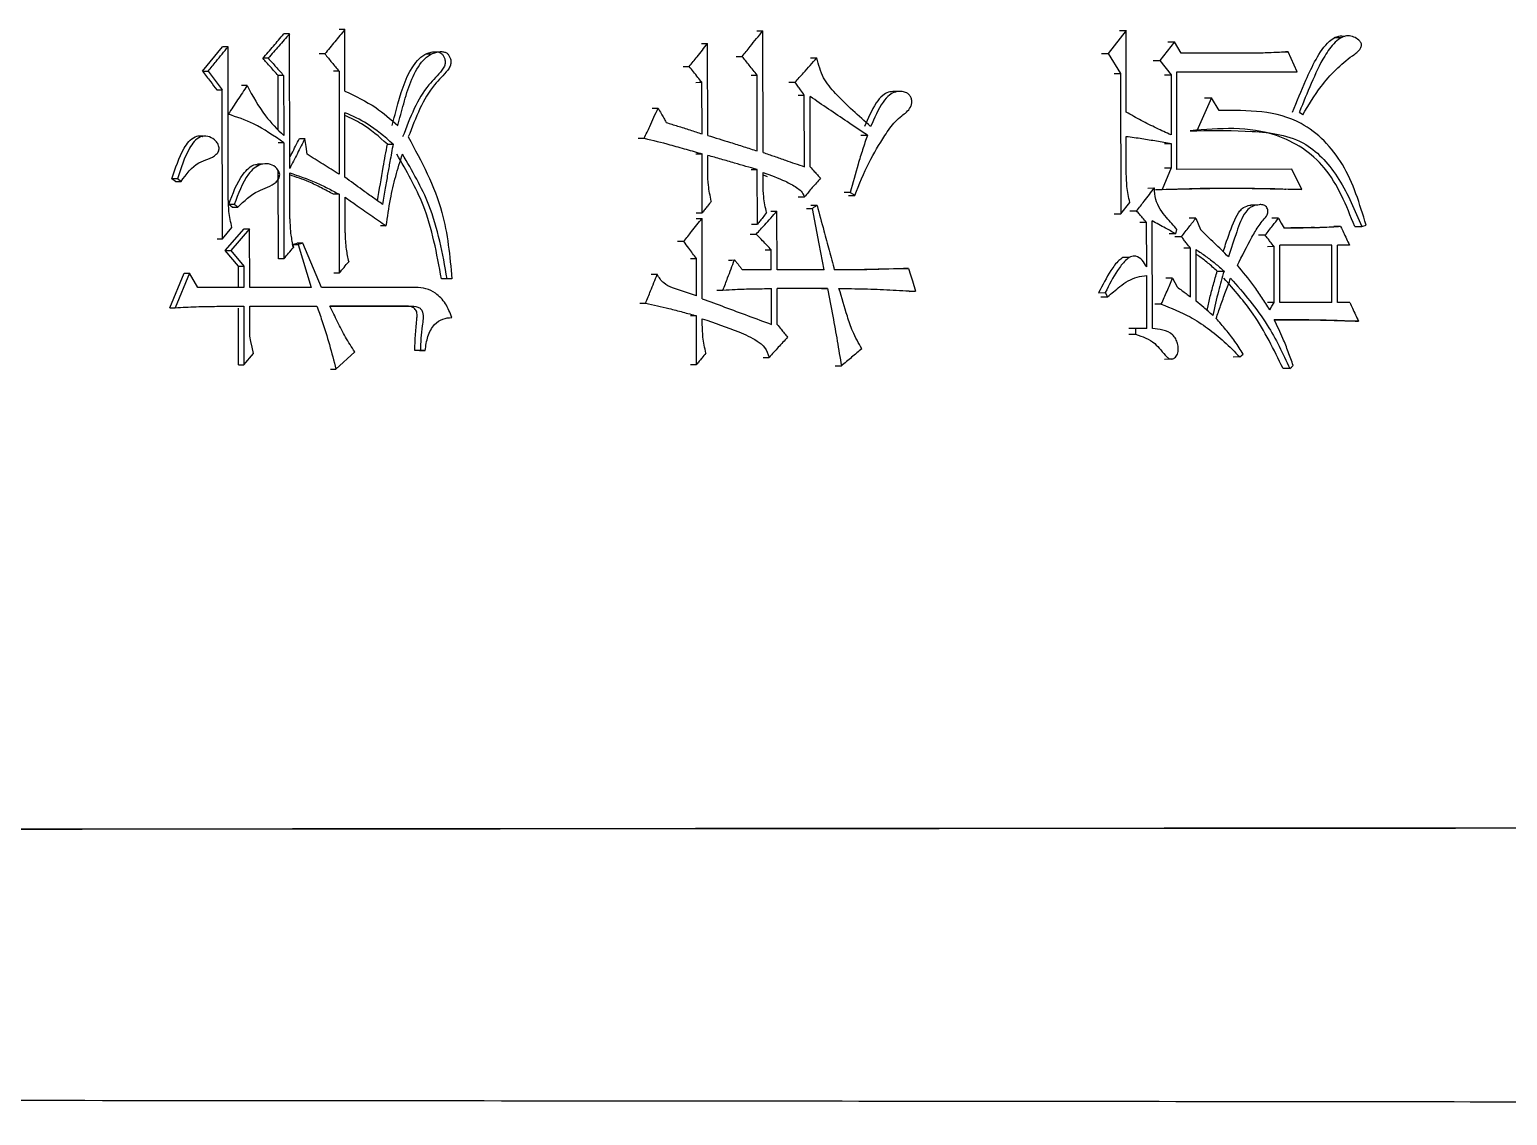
# Model space of a CAD drawing. Header units: millimetres. Extents: x 2312 to 3992, y 755 to 1943.
# Drawn here: x 2931.24 to 2942.39, y 929.74 to 937.94 of the extents above; entities that cross this region are included whole.
import ezdxf

# ---------------------------------------------------------------- set-up
doc = ezdxf.new("R2010")
doc.units = ezdxf.units.MM

msp = doc.modelspace()

# ---------------------------------------------------------------- linework, layer by layer
at = {"color": 7, "linetype": 'Continuous', "lineweight": 25}
for p, q in [((2933.616, 937.475), (2933.616, 937.94)), ((2936.771, 937.012), (2936.77, 937.931)), ((2939.51, 937.933), (2939.375, 937.76)), ((2939.511, 937.317), (2939.51, 937.933)), ((2933.2, 936.89), (2933.198, 937.907)), ((2936.354, 937.141), (2936.353, 937.834)), ((2939.875, 937.847), (2939.765, 937.706)), ((2939.925, 937.761), (2939.875, 937.847)), ((2941.132, 937.877), (2941.08, 937.877)), ((2932.543, 937.625), (2932.694, 937.809)), ((2932.737, 936.663), (2932.735, 937.809)), ((2933.038, 937.723), (2932.997, 937.723)), ((2933.465, 937.756), (2933.423, 937.756)), ((2934.269, 937.755), (2934.226, 937.755)), ((2936.568, 937.736), (2936.614, 937.737)), ((2937.13, 937.726), (2937.177, 937.726)), ((2939.375, 937.76), (2939.469, 937.609)), ((2940.44, 937.761), (2939.925, 937.761)), ((2940.801, 937.62), (2940.733, 937.772)), ((2932.543, 937.625), (2932.584, 937.625)), ((2932.584, 937.625), (2932.691, 937.485)), ((2933.572, 937.626), (2933.53, 937.626)), ((2933.572, 937.626), (2933.573, 936.847)), ((2936.169, 937.66), (2936.214, 937.661)), ((2939.469, 937.609), (2939.47, 936.549)), ((2939.765, 937.706), (2939.85, 937.598)), ((2939.85, 937.598), (2939.85, 937.144)), ((2939.892, 937.62), (2940.801, 937.62)), ((2939.893, 936.884), (2939.892, 937.62)), ((2940.749, 937.62), (2940.801, 937.62)), ((2932.693, 936.36), (2932.691, 937.485)), ((2932.878, 937.517), (2932.837, 937.517)), ((2933.154, 937.593), (2933.113, 937.593)), ((2933.113, 937.184), (2933.113, 937.593)), ((2933.154, 937.593), (2933.155, 937.139)), ((2936.311, 937.152), (2936.31, 937.542)), ((2936.728, 937.023), (2936.727, 937.596)), ((2936.966, 937.542), (2937.013, 937.542)), ((2937.083, 936.904), (2937.082, 937.445)), ((2937.126, 936.904), (2937.126, 937.434)), ((2937.808, 937.472), (2937.761, 937.472)), ((2940.154, 937.425), (2940.045, 937.176)), ((2940.213, 937.328), (2940.154, 937.425)), ((2933.617, 936.826), (2933.617, 937.312)), ((2932.549, 937.135), (2932.508, 937.135)), ((2933.155, 937.085), (2933.113, 937.085)), ((2933.155, 937.085), (2933.157, 936.209)), ((2933.937, 937.074), (2933.98, 937.075)), ((2935.83, 937.119), (2935.875, 937.119)), ((2937.51, 937.142), (2937.558, 937.142)), ((2939.512, 936.852), (2939.512, 937.133)), ((2939.8, 937.079), (2939.85, 937.079)), ((2939.85, 937.079), (2939.851, 936.895)), ((2936.265, 937.001), (2936.311, 937.001)), ((2936.312, 936.557), (2936.311, 937.001)), ((2936.355, 936.86), (2936.355, 936.99)), ((2932.998, 936.924), (2932.956, 936.924)), ((2933.115, 936.208), (2933.114, 936.876)), ((2933.201, 936.512), (2933.2, 936.858)), ((2936.682, 936.882), (2936.728, 936.882)), ((2936.729, 936.471), (2936.728, 936.882)), ((2936.772, 936.774), (2936.772, 936.861)), ((2936.772, 936.842), (2936.802, 936.83)), ((2939.851, 936.895), (2939.783, 936.733)), ((2939.801, 936.895), (2939.851, 936.895)), ((2940.76, 936.885), (2939.893, 936.884)), ((2940.836, 936.733), (2940.76, 936.885)), ((2932.353, 936.814), (2932.312, 936.813)), ((2932.339, 936.792), (2932.312, 936.813)), ((2932.339, 936.792), (2932.38, 936.792)), ((2937.429, 936.71), (2937.382, 936.709)), ((2939.674, 936.743), (2939.724, 936.744)), ((2940.784, 936.733), (2940.716, 936.735)), ((2932.767, 936.598), (2932.741, 936.619)), ((2932.767, 936.598), (2932.809, 936.598)), ((2933.573, 936.696), (2933.531, 936.696)), ((2933.573, 936.696), (2933.574, 936.101)), ((2933.618, 936.404), (2933.618, 936.674)), ((2937.037, 936.677), (2937.084, 936.677)), ((2937.179, 936.612), (2937.132, 936.612)), ((2939.47, 936.549), (2939.538, 936.635)), ((2940.503, 936.615), (2940.451, 936.615)), ((2936.266, 936.557), (2936.312, 936.557)), ((2936.313, 935.908), (2936.312, 936.514)), ((2936.877, 936.125), (2936.876, 936.569)), ((2937.098, 936.59), (2937.144, 936.59)), ((2939.421, 936.548), (2939.47, 936.549)), ((2939.539, 936.57), (2939.589, 936.57)), ((2939.665, 936.484), (2939.615, 936.484)), ((2939.666, 936.149), (2939.665, 936.484)), ((2939.709, 935.683), (2939.708, 936.495)), ((2932.693, 936.36), (2932.764, 936.446)), ((2932.714, 936.273), (2932.857, 936.435)), ((2932.898, 936.436), (2932.756, 936.273)), ((2932.899, 935.992), (2932.898, 936.436)), ((2933.928, 936.458), (2933.886, 936.458)), ((2936.674, 936.395), (2936.72, 936.395)), ((2936.683, 936.471), (2936.729, 936.471)), ((2939.885, 936.398), (2939.835, 936.397)), ((2939.928, 936.376), (2939.877, 936.376)), ((2939.885, 936.398), (2939.894, 936.43)), ((2940.559, 936.387), (2940.508, 936.387)), ((2941.129, 936.452), (2941.077, 936.452)), ((2941.288, 936.452), (2941.321, 936.463)), ((2932.652, 936.359), (2932.693, 936.36)), ((2932.813, 936.154), (2932.714, 936.273)), ((2932.756, 936.273), (2932.854, 936.154)), ((2933.221, 936.317), (2933.257, 936.327)), ((2933.221, 936.317), (2933.263, 936.317)), ((2933.227, 936.296), (2933.221, 936.317)), ((2933.299, 936.328), (2933.257, 936.327)), ((2933.299, 936.328), (2933.263, 936.317)), ((2933.263, 936.317), (2933.361, 935.992)), ((2933.441, 935.993), (2933.299, 936.328)), ((2936.127, 936.341), (2936.173, 936.341)), ((2936.787, 936.276), (2936.833, 936.276)), ((2936.833, 936.125), (2936.833, 936.276)), ((2939.995, 936.289), (2939.945, 936.289)), ((2939.996, 935.922), (2939.995, 936.289)), ((2940.038, 935.889), (2940.038, 936.279)), ((2940.627, 936.301), (2940.576, 936.3)), ((2940.628, 935.879), (2940.627, 936.301)), ((2941.062, 936.312), (2940.669, 936.311)), ((2940.67, 935.879), (2940.669, 936.311)), ((2941.062, 936.312), (2941.011, 936.311)), ((2941.063, 935.879), (2941.062, 936.312)), ((2941.196, 936.312), (2941.104, 936.312)), ((2941.105, 935.879), (2941.104, 936.312)), ((2932.813, 935.992), (2932.813, 936.154)), ((2932.854, 936.154), (2932.854, 935.992)), ((2936.269, 935.93), (2936.269, 936.211)), ((2939.535, 936.219), (2939.485, 936.219)), ((2932.296, 935.84), (2932.403, 936.1)), ((2932.443, 936.1), (2932.337, 935.84)), ((2932.506, 935.992), (2932.443, 936.1)), ((2934.388, 936.058), (2934.345, 936.058)), ((2934.424, 936.058), (2934.38, 936.058)), ((2934.424, 936.058), (2934.388, 936.058)), ((2935.928, 936.092), (2935.973, 936.092)), ((2936.833, 936.125), (2936.617, 936.125)), ((2937.232, 936.125), (2936.877, 936.125)), ((2937.715, 936.133), (2937.821, 936.136)), ((2939.667, 935.683), (2939.666, 936.084)), ((2940.198, 936.116), (2940.249, 936.116)), ((2932.854, 935.992), (2932.506, 935.992)), ((2933.361, 935.992), (2932.899, 935.992)), ((2934.15, 935.993), (2933.441, 935.993)), ((2936.834, 935.714), (2936.834, 935.984)), ((2937.258, 935.985), (2936.877, 935.984)), ((2936.878, 935.714), (2936.877, 935.984)), ((2937.211, 935.984), (2936.877, 935.984)), ((2937.211, 935.984), (2937.258, 935.985)), ((2937.873, 935.963), (2937.921, 935.964)), ((2939.303, 935.953), (2939.353, 935.954)), ((2939.353, 935.954), (2939.37, 935.921)), ((2932.813, 935.851), (2932.854, 935.851)), ((2932.814, 935.408), (2932.813, 935.837)), ((2932.854, 935.851), (2932.855, 935.408)), ((2932.899, 935.851), (2933.406, 935.852)), ((2932.899, 935.624), (2932.899, 935.851)), ((2933.364, 935.852), (2933.406, 935.852)), ((2933.504, 935.852), (2934.106, 935.852)), ((2934.063, 935.852), (2933.504, 935.852)), ((2934.063, 935.852), (2934.106, 935.852)), ((2939.32, 935.921), (2939.37, 935.921)), ((2939.776, 935.867), (2939.726, 935.867)), ((2941.063, 935.879), (2940.67, 935.879)), ((2941.197, 935.879), (2941.105, 935.879)), ((2936.27, 935.778), (2936.224, 935.778)), ((2936.27, 935.411), (2936.27, 935.778)), ((2936.313, 935.714), (2936.313, 935.757)), ((2939.582, 935.683), (2939.532, 935.683)), ((2939.532, 935.64), (2939.582, 935.64)), ((2939.582, 935.683), (2939.582, 935.64)), ((2939.667, 935.683), (2939.582, 935.683)), ((2932.855, 935.408), (2932.926, 935.494)), ((2933.549, 935.376), (2933.691, 935.506)), ((2934.186, 935.517), (2934.143, 935.517)), ((2934.179, 935.517), (2934.222, 935.517)), ((2934.222, 935.517), (2934.186, 935.517)), ((2932.814, 935.408), (2932.855, 935.408)), ((2933.507, 935.376), (2933.549, 935.376)), ((2936.225, 935.41), (2936.27, 935.411)), ((2936.771, 935.465), (2936.817, 935.465)), ((2937.315, 935.4), (2937.362, 935.401)), ((2939.801, 935.452), (2939.851, 935.453)), ((2940.368, 935.468), (2940.317, 935.467)), ((2940.746, 935.381), (2940.694, 935.381))]:
    msp.add_line(p, q, dxfattribs=at)
at = {"color": 7, "linetype": 'Continuous', "lineweight": 25, "flags": 128}
for points in [[(2933.616, 937.94), (2933.592, 937.94), (2933.573, 937.94)], [(2936.724, 937.931), (2936.749, 937.931), (2936.77, 937.931)], [(2939.461, 937.933), (2939.488, 937.933), (2939.51, 937.933)], [(2933.198, 937.907), (2933.175, 937.907), (2933.156, 937.907)], [(2936.307, 937.834), (2936.333, 937.834), (2936.353, 937.834)], [(2939.824, 937.847), (2939.852, 937.847), (2939.875, 937.847)], [(2932.735, 937.809), (2932.712, 937.809), (2932.694, 937.809)], [(2939.325, 937.76), (2939.353, 937.76), (2939.375, 937.76)], [(2940.682, 937.772), (2940.711, 937.772), (2940.733, 937.772)], [(2939.419, 937.609), (2939.447, 937.609), (2939.469, 937.609)], [(2939.715, 937.706), (2939.743, 937.706), (2939.765, 937.706)], [(2939.799, 937.598), (2939.827, 937.598), (2939.85, 937.598)], [(2932.65, 937.484), (2932.673, 937.485), (2932.691, 937.485)], [(2936.264, 937.541), (2936.29, 937.542), (2936.31, 937.542)], [(2936.681, 937.596), (2936.707, 937.596), (2936.727, 937.596)], [(2937.036, 937.445), (2937.062, 937.445), (2937.082, 937.445)], [(2940.103, 937.425), (2940.131, 937.425), (2940.154, 937.425)], [(2935.934, 937.346), (2935.959, 937.347), (2935.979, 937.347)], [(2940.843, 937.296), (2940.837, 937.301), (2940.827, 937.309), (2940.818, 937.318)], [(2939.994, 937.176), (2940.007, 937.176), (2940.019, 937.176), (2940.045, 937.176)], [(2933.273, 937.117), (2933.297, 937.117), (2933.315, 937.117)], [(2933.333, 936.998), (2933.324, 937.058), (2933.315, 937.117)], [(2932.38, 936.792), (2932.373, 936.798), (2932.363, 936.806), (2932.353, 936.814)], [(2939.733, 936.733), (2939.761, 936.733), (2939.783, 936.733)], [(2940.836, 936.733), (2940.807, 936.733), (2940.784, 936.733)], [(2932.782, 936.619), (2932.767, 936.619), (2932.754, 936.619), (2932.741, 936.619)], [(2937.417, 936.688), (2937.437, 936.688), (2937.451, 936.688), (2937.464, 936.688)], [(2936.266, 936.514), (2936.292, 936.514), (2936.312, 936.514)], [(2936.83, 936.568), (2936.856, 936.568), (2936.876, 936.569)], [(2937.232, 936.125), (2937.195, 936.321), (2937.17, 936.456), (2937.144, 936.59)], [(2940.037, 936.517), (2940.009, 936.516), (2939.987, 936.516)], [(2940.037, 936.517), (2940.054, 936.473), (2940.071, 936.43)], [(2940.66, 936.517), (2940.631, 936.517), (2940.609, 936.517)], [(2940.66, 936.517), (2940.681, 936.479), (2940.702, 936.441)], [(2932.857, 936.435), (2932.88, 936.435), (2932.898, 936.436)], [(2941.236, 936.452), (2941.257, 936.452), (2941.272, 936.452), (2941.288, 936.452)], [(2932.714, 936.273), (2932.737, 936.273), (2932.756, 936.273)], [(2941.196, 936.312), (2941.167, 936.312), (2941.144, 936.312)], [(2932.813, 936.154), (2932.836, 936.154), (2932.854, 936.154)], [(2933.157, 936.209), (2933.133, 936.208), (2933.115, 936.208)], [(2936.223, 936.211), (2936.249, 936.211), (2936.269, 936.211)], [(2936.51, 936.2), (2936.535, 936.2), (2936.556, 936.201)], [(2932.403, 936.1), (2932.425, 936.1), (2932.443, 936.1)], [(2933.574, 936.101), (2933.551, 936.101), (2933.532, 936.101)], [(2937.821, 936.136), (2937.848, 936.136), (2937.869, 936.137)], [(2937.869, 936.137), (2937.883, 936.089), (2937.898, 936.042), (2937.921, 935.964)], [(2939.861, 936.062), (2939.832, 936.062), (2939.81, 936.062)], [(2939.861, 936.062), (2939.878, 936.03), (2939.895, 935.997)], [(2936.423, 935.973), (2936.449, 935.973), (2936.469, 935.973)], [(2932.296, 935.84), (2932.319, 935.84), (2932.337, 935.84)], [(2935.841, 935.875), (2935.866, 935.875), (2935.886, 935.875)], [(2940.628, 935.879), (2940.599, 935.879), (2940.576, 935.879)], [(2940.594, 935.825), (2940.611, 935.852), (2940.628, 935.879)], [(2941.264, 935.738), (2941.235, 935.738), (2941.212, 935.738)], [(2932.926, 935.494), (2932.916, 935.543), (2932.908, 935.584), (2932.899, 935.624)], [(2940.368, 935.468), (2940.38, 935.478), (2940.393, 935.489)], [(2940.746, 935.381), (2940.758, 935.392), (2940.771, 935.403)]]:
    msp.add_lwpolyline(points, dxfattribs=at)
at = {"color": 7, "linetype": 'Continuous', "lineweight": 25}
for points, knots in [([(2933.616, 937.94), (2933.591, 937.909), (2933.54, 937.848), (2933.49, 937.786), (2933.465, 937.756)], [0, 0, 0, 0, 0.5, 1, 1, 1, 1]), ([(2936.614, 937.737), (2936.634, 937.761), (2936.67, 937.806), (2936.722, 937.871), (2936.754, 937.911), (2936.77, 937.931)], [0, 0, 0, 0, 0.380765, 0.690382, 1, 1, 1, 1]), ([(2932.997, 937.723), (2933.023, 937.753), (2933.077, 937.815), (2933.13, 937.876), (2933.156, 937.907)], [0, 0, 0, 0, 0.5, 1, 1, 1, 1]), ([(2933.198, 937.907), (2933.172, 937.876), (2933.118, 937.815), (2933.065, 937.754), (2933.038, 937.723)], [0, 0, 0, 0, 0.5, 1, 1, 1, 1]), ([(2936.214, 937.661), (2936.234, 937.685), (2936.267, 937.727), (2936.313, 937.784), (2936.34, 937.817), (2936.353, 937.834)], [0, 0, 0, 0, 0.42836, 0.71418, 1, 1, 1, 1]), ([(2940.766, 937.317), (2940.799, 937.398), (2940.854, 937.533), (2940.94, 937.717), (2941.014, 937.831), (2941.084, 937.882), (2941.125, 937.895), (2941.15, 937.89), (2941.163, 937.887)], [0, 0, 0, 0, 0.3443007, 0.5762697, 0.8114348, 0.8845449, 0.943886, 1, 1, 1, 1]), ([(2940.843, 937.296), (2940.887, 937.369), (2940.991, 937.542), (2941.148, 937.697), (2941.268, 937.776), (2941.285, 937.809), (2941.287, 937.821), (2941.286, 937.832), (2941.279, 937.846), (2941.261, 937.866), (2941.228, 937.886), (2941.185, 937.896), (2941.134, 937.883), (2941.071, 937.833), (2940.988, 937.716), (2940.906, 937.533), (2940.847, 937.39), (2940.818, 937.318)], [0, 0, 0, 0, 0.163724, 0.385243, 0.440265, 0.448911, 0.455118, 0.461359, 0.469623, 0.484502, 0.514449, 0.547101, 0.577937, 0.622931, 0.708315, 0.853647, 1, 1, 1, 1]), ([(2932.584, 937.625), (2932.604, 937.65), (2932.64, 937.693), (2932.69, 937.754), (2932.72, 937.791), (2932.735, 937.809)], [0, 0, 0, 0, 0.403163, 0.701581, 1, 1, 1, 1]), ([(2933.113, 937.593), (2933.093, 937.615), (2933.055, 937.658), (2933.016, 937.701), (2932.997, 937.723)], [0, 0, 0, 0, 0.5, 1, 1, 1, 1]), ([(2933.038, 937.723), (2933.058, 937.701), (2933.096, 937.658), (2933.135, 937.615), (2933.154, 937.593)], [0, 0, 0, 0, 0.499999, 1, 1, 1, 1]), ([(2933.465, 937.756), (2933.483, 937.734), (2933.518, 937.691), (2933.554, 937.648), (2933.572, 937.626)], [0, 0, 0, 0, 0.4999994, 1, 1, 1, 1]), ([(2933.973, 937.215), (2933.987, 937.27), (2934.031, 937.435), (2934.091, 937.63), (2934.201, 937.746), (2934.257, 937.769), (2934.301, 937.774), (2934.329, 937.769), (2934.348, 937.757), (2934.362, 937.74), (2934.371, 937.717), (2934.375, 937.69), (2934.368, 937.66), (2934.326, 937.601), (2934.231, 937.514), (2934.132, 937.34), (2934.08, 937.201), (2934.052, 937.129)], [0, 0, 0, 0, 0.1139189, 0.3435287, 0.3936655, 0.4441087, 0.4716327, 0.4904359, 0.5051552, 0.5198645, 0.5357889, 0.5544176, 0.5730063, 0.5964858, 0.7003525, 0.8437556, 1, 1, 1, 1]), ([(2934.015, 937.215), (2934.03, 937.27), (2934.074, 937.435), (2934.134, 937.63), (2934.244, 937.747), (2934.3, 937.769), (2934.344, 937.775), (2934.372, 937.77), (2934.392, 937.758), (2934.405, 937.74), (2934.415, 937.717), (2934.418, 937.69), (2934.411, 937.66), (2934.369, 937.602), (2934.274, 937.514), (2934.175, 937.34), (2934.123, 937.201), (2934.095, 937.129)], [0, 0, 0, 0, 0.113871, 0.343385, 0.393605, 0.444131, 0.471663, 0.49049, 0.505222, 0.519945, 0.53588, 0.554496, 0.573047, 0.596528, 0.700458, 0.843857, 1, 1, 1, 1]), ([(2936.727, 937.596), (2936.717, 937.608), (2936.697, 937.633), (2936.659, 937.68), (2936.632, 937.714), (2936.614, 937.737)], [0, 0, 0, 0, 0.263609, 0.527219, 1, 1, 1, 1]), ([(2937.013, 937.542), (2937.034, 937.566), (2937.072, 937.608), (2937.126, 937.669), (2937.16, 937.707), (2937.177, 937.726)], [0, 0, 0, 0, 0.382246, 0.691123, 1, 1, 1, 1]), ([(2937.583, 937.207), (2937.493, 937.287), (2937.367, 937.399), (2937.217, 937.571), (2937.191, 937.674), (2937.177, 937.726)], [0, 0, 0, 0, 0.553442, 0.773992, 1, 1, 1, 1]), ([(2940.733, 937.772), (2940.705, 937.77), (2940.647, 937.766), (2940.549, 937.762), (2940.48, 937.761), (2940.44, 937.761)], [0, 0, 0, 0, 0.294544, 0.589102, 1, 1, 1, 1]), ([(2932.543, 937.625), (2932.553, 937.612), (2932.572, 937.586), (2932.608, 937.539), (2932.634, 937.505), (2932.65, 937.484)], [0, 0, 0, 0, 0.27573, 0.55146, 1, 1, 1, 1]), ([(2936.31, 937.542), (2936.3, 937.554), (2936.279, 937.58), (2936.247, 937.62), (2936.225, 937.647), (2936.214, 937.661)], [0, 0, 0, 0, 0.311538, 0.655769, 1, 1, 1, 1]), ([(2932.878, 937.517), (2932.855, 937.481), (2932.807, 937.409), (2932.76, 937.337), (2932.736, 937.301)], [0, 0, 0, 0, 0.499999, 1, 1, 1, 1]), ([(2932.878, 937.517), (2932.921, 937.438), (2932.996, 937.297), (2933.107, 937.187), (2933.155, 937.139)], [0, 0, 0, 0, 0.562196, 1, 1, 1, 1]), ([(2937.082, 937.445), (2937.073, 937.458), (2937.057, 937.481), (2937.034, 937.513), (2937.02, 937.532), (2937.013, 937.542)], [0, 0, 0, 0, 0.400148, 0.700074, 1, 1, 1, 1]), ([(2933.616, 937.475), (2933.696, 937.437), (2933.84, 937.37), (2933.961, 937.263), (2934.015, 937.215)], [0, 0, 0, 0, 0.556253, 1, 1, 1, 1]), ([(2937.558, 937.142), (2937.507, 937.176), (2937.41, 937.242), (2937.266, 937.339), (2937.172, 937.403), (2937.126, 937.434)], [0, 0, 0, 0, 0.350841, 0.67542, 1, 1, 1, 1]), ([(2937.464, 936.688), (2937.497, 936.772), (2937.561, 936.93), (2937.671, 937.112), (2937.752, 937.232), (2937.813, 937.285), (2937.854, 937.316), (2937.882, 937.346), (2937.893, 937.378), (2937.894, 937.405), (2937.887, 937.43), (2937.873, 937.45), (2937.851, 937.465), (2937.816, 937.474), (2937.77, 937.472), (2937.718, 937.445), (2937.648, 937.359), (2937.611, 937.272), (2937.583, 937.207)], [0, 0, 0, 0, 0.197624, 0.371587, 0.471214, 0.521411, 0.55697, 0.592898, 0.611665, 0.630429, 0.649381, 0.66719, 0.6831, 0.711932, 0.753291, 0.793802, 0.847178, 1, 1, 1, 1]), ([(2937.76, 937.472), (2937.746, 937.471), (2937.715, 937.469), (2937.666, 937.44), (2937.599, 937.355), (2937.563, 937.269), (2937.536, 937.207)], [0, 0, 0, 0, 0.124505, 0.267766, 0.469413, 1, 1, 1, 1]), ([(2933.155, 937.085), (2933.081, 937.137), (2932.95, 937.229), (2932.801, 937.279), (2932.736, 937.301)], [0, 0, 0, 0, 0.564258, 1, 1, 1, 1]), ([(2933.98, 937.075), (2933.917, 937.13), (2933.806, 937.228), (2933.674, 937.287), (2933.617, 937.312)], [0, 0, 0, 0, 0.563785, 1, 1, 1, 1]), ([(2933.937, 937.074), (2933.875, 937.13), (2933.776, 937.218), (2933.66, 937.271), (2933.617, 937.291)], [0, 0, 0, 0, 0.633343, 1, 1, 1, 1]), ([(2935.875, 937.119), (2935.889, 937.149), (2935.913, 937.202), (2935.948, 937.278), (2935.969, 937.324), (2935.979, 937.347)], [0, 0, 0, 0, 0.391005, 0.695503, 1, 1, 1, 1]), ([(2935.979, 937.347), (2935.987, 937.333), (2936.002, 937.308), (2936.022, 937.272), (2936.034, 937.25), (2936.041, 937.239)], [0, 0, 0, 0, 0.39045, 0.695225, 1, 1, 1, 1]), ([(2939.85, 937.144), (2939.813, 937.161), (2939.738, 937.196), (2939.624, 937.251), (2939.549, 937.295), (2939.511, 937.317)], [0, 0, 0, 0, 0.32194, 0.6606, 1, 1, 1, 1]), ([(2941.321, 936.463), (2941.273, 936.623), (2941.179, 936.933), (2940.787, 937.333), (2940.429, 937.33), (2940.213, 937.328)], [0, 0, 0, 0, 0.294377, 0.573566, 1, 1, 1, 1]), ([(2936.041, 937.239), (2936.069, 937.229), (2936.128, 937.211), (2936.219, 937.182), (2936.28, 937.162), (2936.311, 937.152)], [0, 0, 0, 0, 0.316836, 0.658418, 1, 1, 1, 1]), ([(2941.235, 936.452), (2941.172, 936.612), (2941.048, 936.922), (2940.577, 937.223), (2940.215, 937.194), (2939.994, 937.176)], [0, 0, 0, 0, 0.2936619, 0.5697681, 1, 1, 1, 1]), ([(2940.045, 937.176), (2940.182, 937.178), (2940.458, 937.181), (2940.861, 937.13), (2941.136, 936.815), (2941.237, 936.575), (2941.288, 936.452)], [0, 0, 0, 0, 0.2736561, 0.5467644, 0.7688728, 1, 1, 1, 1]), ([(2932.312, 936.813), (2932.338, 936.893), (2932.37, 936.992), (2932.437, 937.096), (2932.483, 937.133), (2932.525, 937.14), (2932.543, 937.131), (2932.544, 937.131)], [0, 0, 0, 0, 0.569503, 0.715113, 0.855089, 0.990855, 1, 1, 1, 1]), ([(2932.38, 936.792), (2932.42, 936.848), (2932.49, 936.947), (2932.616, 936.965), (2932.657, 937.009), (2932.665, 937.023), (2932.668, 937.039), (2932.665, 937.061), (2932.655, 937.086), (2932.627, 937.116), (2932.583, 937.137), (2932.524, 937.135), (2932.477, 937.096), (2932.411, 936.993), (2932.379, 936.893), (2932.353, 936.814)], [0, 0, 0, 0, 0.207477, 0.366821, 0.383117, 0.398789, 0.414409, 0.43088, 0.465089, 0.497023, 0.558701, 0.619216, 0.681582, 0.746432, 1, 1, 1, 1]), ([(2933.315, 937.117), (2933.296, 937.08), (2933.258, 937.004), (2933.219, 936.928), (2933.2, 936.89)], [0, 0, 0, 0, 0.5, 1, 1, 1, 1]), ([(2933.2, 936.972), (2933.205, 936.983), (2933.23, 937.031), (2933.254, 937.079), (2933.273, 937.117)], [0, 0, 0, 0, 0.2160539, 1, 1, 1, 1]), ([(2933.863, 936.647), (2933.877, 936.732), (2933.9, 936.874), (2933.927, 937.017), (2933.937, 937.074)], [0, 0, 0, 0, 0.592874, 1, 1, 1, 1]), ([(2933.98, 937.075), (2933.972, 937.031), (2933.958, 936.955), (2933.938, 936.844), (2933.92, 936.737), (2933.908, 936.661), (2933.901, 936.62)], [0, 0, 0, 0, 0.2905663, 0.5003512, 0.7334494, 1, 1, 1, 1]), ([(2934.095, 937.129), (2934.194, 936.944), (2934.372, 936.612), (2934.408, 936.229), (2934.424, 936.058)], [0, 0, 0, 0, 0.554855, 1, 1, 1, 1]), ([(2935.875, 937.119), (2935.94, 937.104), (2936.045, 937.078), (2936.19, 937.036), (2936.271, 937.013), (2936.311, 937.001)], [0, 0, 0, 0, 0.443258, 0.721609, 1, 1, 1, 1]), ([(2936.354, 937.141), (2936.411, 937.123), (2936.502, 937.095), (2936.627, 937.055), (2936.694, 937.034), (2936.728, 937.023)], [0, 0, 0, 0, 0.4571326, 0.728566, 1, 1, 1, 1]), ([(2937.558, 937.142), (2937.546, 937.106), (2937.522, 937.033), (2937.477, 936.889), (2937.448, 936.781), (2937.429, 936.71)], [0, 0, 0, 0, 0.255842, 0.511695, 1, 1, 1, 1]), ([(2939.512, 937.133), (2939.551, 937.128), (2939.628, 937.118), (2939.74, 937.099), (2939.814, 937.086), (2939.85, 937.079)], [0, 0, 0, 0, 0.347753, 0.673826, 1, 1, 1, 1]), ([(2932.809, 936.598), (2932.857, 936.645), (2932.942, 936.728), (2933.071, 936.756), (2933.119, 936.812), (2933.128, 936.846), (2933.115, 936.878), (2933.087, 936.909), (2933.041, 936.931), (2932.982, 936.924), (2932.929, 936.896), (2932.849, 936.801), (2932.811, 936.7), (2932.782, 936.619)], [0, 0, 0, 0, 0.206809, 0.366827, 0.399836, 0.431258, 0.463307, 0.497531, 0.558719, 0.620129, 0.682427, 0.746618, 1, 1, 1, 1]), ([(2933.573, 936.847), (2933.533, 936.872), (2933.453, 936.923), (2933.373, 936.973), (2933.333, 936.998)], [0, 0, 0, 0, 0.5, 1, 1, 1, 1]), ([(2933.928, 936.458), (2933.938, 936.526), (2933.956, 936.651), (2933.998, 936.832), (2934.033, 936.943), (2934.051, 936.999)], [0, 0, 0, 0, 0.367969, 0.683162, 1, 1, 1, 1]), ([(2934.345, 936.058), (2934.31, 936.248), (2934.249, 936.585), (2934.081, 936.873), (2934.008, 936.999)], [0, 0, 0, 0, 0.56483, 1, 1, 1, 1]), ([(2934.388, 936.058), (2934.354, 936.249), (2934.292, 936.586), (2934.124, 936.874), (2934.051, 936.999)], [0, 0, 0, 0, 0.564773, 1, 1, 1, 1]), ([(2936.728, 936.882), (2936.671, 936.899), (2936.58, 936.925), (2936.455, 936.961), (2936.388, 936.98), (2936.355, 936.99)], [0, 0, 0, 0, 0.460095, 0.730047, 1, 1, 1, 1]), ([(2936.771, 937.012), (2936.8, 937.002), (2936.856, 936.983), (2936.96, 936.947), (2937.036, 936.92), (2937.083, 936.904)], [0, 0, 0, 0, 0.2712191, 0.5424383, 1, 1, 1, 1]), ([(2932.741, 936.619), (2932.77, 936.7), (2932.807, 936.802), (2932.888, 936.895), (2932.928, 936.921), (2932.952, 936.922), (2932.957, 936.922)], [0, 0, 0, 0, 0.64048, 0.802676, 0.960026, 1, 1, 1, 1]), ([(2933.2, 936.858), (2933.266, 936.836), (2933.363, 936.803), (2933.486, 936.743), (2933.544, 936.712), (2933.573, 936.696)], [0, 0, 0, 0, 0.5142955, 0.7569295, 1, 1, 1, 1]), ([(2933.531, 936.696), (2933.501, 936.712), (2933.439, 936.745), (2933.33, 936.799), (2933.249, 936.826), (2933.2, 936.842)], [0, 0, 0, 0, 0.286041, 0.572157, 1, 1, 1, 1]), ([(2933.901, 936.62), (2933.876, 936.638), (2933.824, 936.674), (2933.729, 936.742), (2933.66, 936.793), (2933.617, 936.826)], [0, 0, 0, 0, 0.270741, 0.541487, 1, 1, 1, 1]), ([(2936.381, 936.644), (2936.372, 936.684), (2936.357, 936.755), (2936.355, 936.828), (2936.355, 936.86)], [0, 0, 0, 0, 0.558835, 1, 1, 1, 1]), ([(2936.772, 936.861), (2936.828, 936.84), (2936.915, 936.81), (2937.009, 936.758), (2937.061, 936.721), (2937.076, 936.692), (2937.084, 936.677)], [0, 0, 0, 0, 0.494008, 0.754052, 0.875824, 1, 1, 1, 1]), ([(2937.204, 936.818), (2937.194, 936.806), (2937.174, 936.782), (2937.133, 936.735), (2937.103, 936.7), (2937.084, 936.677)], [0, 0, 0, 0, 0.254567, 0.509134, 1, 1, 1, 1]), ([(2937.126, 936.904), (2937.137, 936.892), (2937.155, 936.872), (2937.181, 936.843), (2937.197, 936.826), (2937.204, 936.818)], [0, 0, 0, 0, 0.404836, 0.702418, 1, 1, 1, 1]), ([(2939.538, 936.635), (2939.53, 936.675), (2939.514, 936.746), (2939.513, 936.819), (2939.512, 936.852)], [0, 0, 0, 0, 0.5588348, 1, 1, 1, 1]), ([(2936.798, 936.558), (2936.789, 936.597), (2936.774, 936.669), (2936.772, 936.742), (2936.772, 936.774)], [0, 0, 0, 0, 0.558835, 1, 1, 1, 1]), ([(2939.589, 936.57), (2939.608, 936.595), (2939.641, 936.636), (2939.686, 936.694), (2939.711, 936.727), (2939.724, 936.744)], [0, 0, 0, 0, 0.42835, 0.714175, 1, 1, 1, 1]), ([(2939.894, 936.43), (2939.868, 936.46), (2939.824, 936.509), (2939.766, 936.581), (2939.729, 936.657), (2939.726, 936.714), (2939.724, 936.744)], [0, 0, 0, 0, 0.334385, 0.5522024, 0.7732715, 1, 1, 1, 1]), ([(2939.783, 936.733), (2939.862, 936.735), (2940.077, 936.743), (2940.428, 936.745), (2940.7, 936.737), (2940.836, 936.733)], [0, 0, 0, 0, 0.22247, 0.611088, 1, 1, 1, 1]), ([(2939.845, 936.735), (2939.845, 936.735), (2939.845, 936.735), (2939.861, 936.735), (2940.011, 936.739), (2940.236, 936.743), (2940.475, 936.741), (2940.61, 936.738), (2940.67, 936.737), (2940.699, 936.736), (2940.711, 936.736), (2940.715, 936.736), (2940.715, 936.736), (2940.715, 936.736)], [0, 0, 0, 0, 0.010692, 0.019292, 0.101831, 0.494901, 0.756494, 0.86443, 0.93357, 0.965271, 0.972053, 0.980064, 1, 1, 1, 1]), ([(2932.764, 936.446), (2932.755, 936.486), (2932.739, 936.557), (2932.738, 936.63), (2932.737, 936.663)], [0, 0, 0, 0, 0.558836, 1, 1, 1, 1]), ([(2932.809, 936.598), (2932.804, 936.601), (2932.795, 936.609), (2932.786, 936.616), (2932.782, 936.619)], [0, 0, 0, 0, 0.499453, 1, 1, 1, 1]), ([(2933.618, 936.674), (2933.644, 936.656), (2933.708, 936.611), (2933.812, 936.539), (2933.889, 936.485), (2933.928, 936.458)], [0, 0, 0, 0, 0.249419, 0.624709, 1, 1, 1, 1]), ([(2936.381, 936.644), (2936.371, 936.632), (2936.355, 936.611), (2936.332, 936.582), (2936.318, 936.566), (2936.312, 936.557)], [0, 0, 0, 0, 0.42836, 0.71418, 1, 1, 1, 1]), ([(2937.179, 936.612), (2937.196, 936.548), (2937.226, 936.435), (2937.27, 936.273), (2937.296, 936.175), (2937.309, 936.125)], [0, 0, 0, 0, 0.393352, 0.696676, 1, 1, 1, 1]), ([(2940.243, 936.262), (2940.249, 936.281), (2940.275, 936.363), (2940.312, 936.468), (2940.358, 936.563), (2940.4, 936.601), (2940.43, 936.612), (2940.449, 936.614), (2940.451, 936.614)], [0, 0, 0, 0, 0.132752, 0.579318, 0.76102, 0.85288, 0.983077, 1, 1, 1, 1]), ([(2940.35, 936.16), (2940.385, 936.231), (2940.437, 936.334), (2940.503, 936.448), (2940.543, 936.503), (2940.571, 936.53), (2940.581, 936.557), (2940.581, 936.573), (2940.577, 936.588), (2940.569, 936.602), (2940.557, 936.612), (2940.538, 936.619), (2940.5, 936.617), (2940.452, 936.605), (2940.387, 936.536), (2940.341, 936.402), (2940.303, 936.287), (2940.282, 936.225)], [0, 0, 0, 0, 0.226054, 0.324191, 0.373517, 0.422728, 0.437382, 0.45212, 0.465934, 0.480744, 0.496509, 0.51232, 0.543408, 0.615852, 0.662695, 0.816381, 1, 1, 1, 1]), ([(2933.201, 936.512), (2933.202, 936.47), (2933.204, 936.397), (2933.22, 936.326), (2933.228, 936.295)], [0, 0, 0, 0, 0.561072, 1, 1, 1, 1]), ([(2936.173, 936.341), (2936.193, 936.366), (2936.226, 936.407), (2936.272, 936.465), (2936.299, 936.498), (2936.312, 936.514)], [0, 0, 0, 0, 0.42836, 0.71418, 1, 1, 1, 1]), ([(2936.72, 936.395), (2936.741, 936.419), (2936.778, 936.459), (2936.83, 936.517), (2936.861, 936.551), (2936.876, 936.569)], [0, 0, 0, 0, 0.404831, 0.702416, 1, 1, 1, 1]), ([(2936.798, 936.558), (2936.788, 936.545), (2936.772, 936.525), (2936.749, 936.496), (2936.735, 936.479), (2936.729, 936.471)], [0, 0, 0, 0, 0.42836, 0.71418, 1, 1, 1, 1]), ([(2939.665, 936.484), (2939.655, 936.496), (2939.637, 936.516), (2939.612, 936.545), (2939.597, 936.562), (2939.589, 936.57)], [0, 0, 0, 0, 0.4048358, 0.7024179, 1, 1, 1, 1]), ([(2939.885, 936.398), (2939.859, 936.412), (2939.817, 936.435), (2939.758, 936.468), (2939.724, 936.486), (2939.708, 936.495)], [0, 0, 0, 0, 0.439566, 0.719783, 1, 1, 1, 1]), ([(2939.928, 936.376), (2939.937, 936.388), (2939.957, 936.413), (2939.993, 936.46), (2940.02, 936.494), (2940.037, 936.517)], [0, 0, 0, 0, 0.263606, 0.527213, 1, 1, 1, 1]), ([(2940.559, 936.387), (2940.569, 936.399), (2940.588, 936.424), (2940.622, 936.467), (2940.646, 936.498), (2940.66, 936.517)], [0, 0, 0, 0, 0.285573, 0.571147, 1, 1, 1, 1]), ([(2933.618, 936.404), (2933.619, 936.363), (2933.621, 936.289), (2933.638, 936.219), (2933.645, 936.187)], [0, 0, 0, 0, 0.561072, 1, 1, 1, 1]), ([(2936.833, 936.276), (2936.822, 936.288), (2936.801, 936.311), (2936.763, 936.35), (2936.736, 936.378), (2936.72, 936.395)], [0, 0, 0, 0, 0.286959, 0.573918, 1, 1, 1, 1]), ([(2939.995, 936.289), (2939.986, 936.302), (2939.97, 936.322), (2939.947, 936.351), (2939.934, 936.368), (2939.928, 936.376)], [0, 0, 0, 0, 0.428365, 0.714182, 1, 1, 1, 1]), ([(2940.282, 936.225), (2940.247, 936.259), (2940.177, 936.327), (2940.106, 936.396), (2940.071, 936.43)], [0, 0, 0, 0, 0.5, 1, 1, 1, 1]), ([(2940.627, 936.301), (2940.617, 936.313), (2940.601, 936.334), (2940.579, 936.362), (2940.566, 936.379), (2940.559, 936.387)], [0, 0, 0, 0, 0.4283645, 0.7141818, 1, 1, 1, 1]), ([(2941.129, 936.452), (2941.083, 936.449), (2940.989, 936.444), (2940.846, 936.441), (2940.75, 936.441), (2940.702, 936.441)], [0, 0, 0, 0, 0.326156, 0.663016, 1, 1, 1, 1]), ([(2940.932, 936.445), (2940.931, 936.445), (2940.927, 936.445), (2940.88, 936.443), (2940.814, 936.442), (2940.752, 936.442), (2940.722, 936.441), (2940.717, 936.441), (2940.717, 936.441)], [0, 0, 0, 0, 0.043124, 0.15267, 0.607695, 0.914289, 0.994797, 1, 1, 1, 1]), ([(2940.931, 936.445), (2940.932, 936.445), (2940.981, 936.447), (2941.029, 936.449), (2941.077, 936.452)], [0, 0, 0, 0, 0.020037, 1, 1, 1, 1]), ([(2941.129, 936.452), (2941.136, 936.438), (2941.151, 936.407), (2941.173, 936.36), (2941.188, 936.328), (2941.196, 936.312)], [0, 0, 0, 0, 0.310621, 0.65531, 1, 1, 1, 1]), ([(2933.157, 936.209), (2933.168, 936.223), (2933.192, 936.252), (2933.216, 936.281), (2933.228, 936.295)], [0, 0, 0, 0, 0.499998, 1, 1, 1, 1]), ([(2936.269, 936.211), (2936.259, 936.224), (2936.24, 936.25), (2936.208, 936.293), (2936.186, 936.323), (2936.173, 936.341)], [0, 0, 0, 0, 0.296437, 0.592873, 1, 1, 1, 1]), ([(2940.038, 936.279), (2940.063, 936.262), (2940.112, 936.229), (2940.183, 936.175), (2940.227, 936.136), (2940.249, 936.116)], [0, 0, 0, 0, 0.343045, 0.670986, 1, 1, 1, 1]), ([(2933.574, 936.101), (2933.586, 936.115), (2933.61, 936.144), (2933.633, 936.173), (2933.645, 936.187)], [0, 0, 0, 0, 0.499998, 1, 1, 1, 1]), ([(2936.469, 935.973), (2936.481, 936.004), (2936.501, 936.057), (2936.53, 936.133), (2936.547, 936.178), (2936.556, 936.201)], [0, 0, 0, 0, 0.404258, 0.702129, 1, 1, 1, 1]), ([(2936.556, 936.201), (2936.561, 936.194), (2936.571, 936.182), (2936.586, 936.163), (2936.601, 936.144), (2936.612, 936.131), (2936.617, 936.125)], [0, 0, 0, 0, 0.2500001, 0.5000002, 0.7500003, 1, 1, 1, 1]), ([(2939.486, 936.218), (2939.476, 936.211), (2939.44, 936.187), (2939.377, 936.096), (2939.332, 936.01), (2939.303, 935.953)], [0, 0, 0, 0, 0.119207, 0.41885, 1, 1, 1, 1]), ([(2939.666, 936.149), (2939.655, 936.166), (2939.634, 936.2), (2939.59, 936.234), (2939.541, 936.227), (2939.493, 936.187), (2939.426, 936.098), (2939.382, 936.011), (2939.353, 935.954)], [0, 0, 0, 0, 0.121651, 0.238643, 0.329835, 0.425878, 0.621221, 1, 1, 1, 1]), ([(2940.198, 936.116), (2940.174, 936.137), (2940.129, 936.177), (2940.075, 936.219), (2940.045, 936.239), (2940.038, 936.244)], [0, 0, 0, 0, 0.4515538, 0.8761413, 1, 1, 1, 1]), ([(2940.594, 935.825), (2940.575, 935.855), (2940.536, 935.917), (2940.457, 936.032), (2940.392, 936.11), (2940.35, 936.16)], [0, 0, 0, 0, 0.260614, 0.521277, 1, 1, 1, 1]), ([(2935.886, 935.875), (2935.898, 935.906), (2935.919, 935.957), (2935.948, 936.029), (2935.964, 936.071), (2935.973, 936.092)], [0, 0, 0, 0, 0.421048, 0.710524, 1, 1, 1, 1]), ([(2936.269, 935.93), (2936.21, 935.949), (2936.126, 935.975), (2936.016, 936.02), (2935.987, 936.068), (2935.973, 936.092)], [0, 0, 0, 0, 0.554938, 0.774738, 1, 1, 1, 1]), ([(2937.869, 936.137), (2937.769, 936.133), (2937.626, 936.127), (2937.44, 936.126), (2937.353, 936.125), (2937.309, 936.125)], [0, 0, 0, 0, 0.535662, 0.767824, 1, 1, 1, 1]), ([(2937.715, 936.132), (2937.715, 936.132), (2937.715, 936.132), (2937.712, 936.132), (2937.662, 936.13), (2937.539, 936.127), (2937.419, 936.126), (2937.361, 936.126), (2937.333, 936.125), (2937.326, 936.125), (2937.323, 936.125), (2937.323, 936.125), (2937.323, 936.125)], [0, 0, 0, 0, 0.006754, 0.020178, 0.052774, 0.518125, 0.770043, 0.915075, 0.946773, 0.976079, 0.991544, 1, 1, 1, 1]), ([(2939.37, 935.921), (2939.4, 935.948), (2939.451, 935.991), (2939.524, 936.046), (2939.594, 936.073), (2939.642, 936.08), (2939.666, 936.084)], [0, 0, 0, 0, 0.34464, 0.565757, 0.783533, 1, 1, 1, 1]), ([(2939.776, 935.867), (2939.783, 935.884), (2939.798, 935.916), (2939.819, 935.965), (2939.84, 936.013), (2939.854, 936.046), (2939.861, 936.062)], [0, 0, 0, 0, 0.25, 0.5, 0.75, 1, 1, 1, 1]), ([(2940.122, 935.819), (2940.129, 935.85), (2940.142, 935.917), (2940.169, 936.015), (2940.188, 936.083), (2940.198, 936.116)], [0, 0, 0, 0, 0.314042, 0.656912, 1, 1, 1, 1]), ([(2940.249, 936.116), (2940.234, 936.066), (2940.203, 935.956), (2940.178, 935.843), (2940.165, 935.781)], [0, 0, 0, 0, 0.453228, 1, 1, 1, 1]), ([(2940.19, 935.759), (2940.201, 935.791), (2940.224, 935.858), (2940.26, 935.959), (2940.286, 936.028), (2940.299, 936.062)], [0, 0, 0, 0, 0.314066, 0.657008, 1, 1, 1, 1]), ([(2940.694, 935.381), (2940.625, 935.523), (2940.503, 935.774), (2940.326, 935.975), (2940.248, 936.062)], [0, 0, 0, 0, 0.564268, 1, 1, 1, 1]), ([(2940.299, 936.062), (2940.397, 935.95), (2940.574, 935.746), (2940.693, 935.494), (2940.746, 935.381)], [0, 0, 0, 0, 0.555355, 1, 1, 1, 1]), ([(2934.424, 935.766), (2934.41, 935.802), (2934.381, 935.873), (2934.309, 935.949), (2934.229, 935.988), (2934.176, 935.991), (2934.15, 935.993)], [0, 0, 0, 0, 0.291064, 0.572494, 0.787521, 1, 1, 1, 1]), ([(2936.469, 935.973), (2936.5, 935.975), (2936.576, 935.979), (2936.697, 935.983), (2936.788, 935.984), (2936.834, 935.984)], [0, 0, 0, 0, 0.249757, 0.624822, 1, 1, 1, 1]), ([(2937.258, 935.985), (2937.271, 935.915), (2937.297, 935.783), (2937.331, 935.588), (2937.352, 935.463), (2937.362, 935.401)], [0, 0, 0, 0, 0.359205, 0.679574, 1, 1, 1, 1]), ([(2937.344, 935.985), (2937.408, 935.984), (2937.536, 935.983), (2937.728, 935.975), (2937.857, 935.967), (2937.921, 935.964)], [0, 0, 0, 0, 0.33056, 0.66522, 1, 1, 1, 1]), ([(2937.517, 935.53), (2937.492, 935.573), (2937.447, 935.65), (2937.397, 935.807), (2937.365, 935.915), (2937.344, 935.985)], [0, 0, 0, 0, 0.308167, 0.555958, 1, 1, 1, 1]), ([(2939.895, 935.997), (2939.907, 935.988), (2939.93, 935.971), (2939.963, 935.946), (2939.985, 935.93), (2939.996, 935.922)], [0, 0, 0, 0, 0.357705, 0.678852, 1, 1, 1, 1]), ([(2932.337, 935.84), (2932.389, 935.843), (2932.494, 935.848), (2932.667, 935.851), (2932.787, 935.851), (2932.854, 935.851)], [0, 0, 0, 0, 0.303648, 0.607314, 1, 1, 1, 1]), ([(2932.403, 935.843), (2932.403, 935.843), (2932.403, 935.843), (2932.405, 935.843), (2932.411, 935.843), (2932.42, 935.844), (2932.429, 935.844), (2932.432, 935.844)], [0, 0, 0, 0, 0.118666, 0.33778, 0.44855, 0.796934, 1, 1, 1, 1]), ([(2933.406, 935.852), (2933.419, 935.816), (2933.451, 935.719), (2933.502, 935.562), (2933.533, 935.438), (2933.549, 935.376)], [0, 0, 0, 0, 0.232258, 0.615691, 1, 1, 1, 1]), ([(2933.691, 935.506), (2933.667, 935.543), (2933.619, 935.616), (2933.56, 935.733), (2933.523, 935.812), (2933.504, 935.852)], [0, 0, 0, 0, 0.337126, 0.668281, 1, 1, 1, 1]), ([(2934.143, 935.517), (2934.147, 935.596), (2934.152, 935.687), (2934.163, 935.788), (2934.155, 935.823), (2934.119, 935.853), (2934.086, 935.852), (2934.063, 935.852)], [0, 0, 0, 0, 0.5750269, 0.6610275, 0.7418938, 0.8195122, 1, 1, 1, 1]), ([(2934.106, 935.852), (2934.127, 935.852), (2934.156, 935.852), (2934.19, 935.833), (2934.214, 935.784), (2934.192, 935.674), (2934.188, 935.578), (2934.186, 935.517)], [0, 0, 0, 0, 0.163972, 0.228894, 0.296062, 0.547773, 1, 1, 1, 1]), ([(2935.886, 935.875), (2935.945, 935.862), (2936.038, 935.841), (2936.166, 935.807), (2936.235, 935.788), (2936.27, 935.778)], [0, 0, 0, 0, 0.455912, 0.727931, 1, 1, 1, 1]), ([(2936.313, 935.908), (2936.369, 935.887), (2936.484, 935.844), (2936.658, 935.78), (2936.775, 935.736), (2936.834, 935.714)], [0, 0, 0, 0, 0.323157, 0.661578, 1, 1, 1, 1]), ([(2939.776, 935.867), (2939.85, 935.838), (2939.971, 935.789), (2940.127, 935.687), (2940.253, 935.586), (2940.329, 935.507), (2940.368, 935.468)], [0, 0, 0, 0, 0.335399, 0.554927, 0.776461, 1, 1, 1, 1]), ([(2940.165, 935.781), (2940.154, 935.791), (2940.131, 935.812), (2940.089, 935.848), (2940.058, 935.874), (2940.038, 935.889)], [0, 0, 0, 0, 0.275387, 0.550784, 1, 1, 1, 1]), ([(2941.197, 935.879), (2941.204, 935.865), (2941.218, 935.834), (2941.241, 935.787), (2941.256, 935.755), (2941.264, 935.738)], [0, 0, 0, 0, 0.310621, 0.65531, 1, 1, 1, 1]), ([(2934.222, 935.517), (2934.227, 935.553), (2934.237, 935.624), (2934.283, 935.712), (2934.353, 935.76), (2934.401, 935.764), (2934.424, 935.766)], [0, 0, 0, 0, 0.292624, 0.57669, 0.790427, 1, 1, 1, 1]), ([(2936.313, 935.757), (2936.405, 935.725), (2936.546, 935.676), (2936.705, 935.608), (2936.789, 935.543), (2936.808, 935.491), (2936.817, 935.465)], [0, 0, 0, 0, 0.493619, 0.752072, 0.87418, 1, 1, 1, 1]), ([(2936.34, 935.497), (2936.331, 935.537), (2936.315, 935.608), (2936.314, 935.681), (2936.313, 935.714)], [0, 0, 0, 0, 0.558835, 1, 1, 1, 1]), ([(2936.878, 935.714), (2936.887, 935.702), (2936.905, 935.679), (2936.931, 935.647), (2936.948, 935.627), (2936.956, 935.617)], [0, 0, 0, 0, 0.380769, 0.6903845, 1, 1, 1, 1]), ([(2940.393, 935.489), (2940.373, 935.522), (2940.333, 935.586), (2940.263, 935.675), (2940.215, 935.731), (2940.19, 935.759)], [0, 0, 0, 0, 0.332402, 0.665753, 1, 1, 1, 1]), ([(2940.628, 935.749), (2940.7, 935.749), (2940.843, 935.749), (2941.055, 935.746), (2941.194, 935.741), (2941.264, 935.738)], [0, 0, 0, 0, 0.341807, 0.670864, 1, 1, 1, 1]), ([(2940.771, 935.403), (2940.759, 935.437), (2940.734, 935.506), (2940.689, 935.623), (2940.65, 935.702), (2940.628, 935.749)], [0, 0, 0, 0, 0.290709, 0.581454, 1, 1, 1, 1]), ([(2941.212, 935.738), (2941.139, 935.741), (2940.996, 935.746), (2940.802, 935.749), (2940.68, 935.749), (2940.628, 935.749)], [0, 0, 0, 0, 0.3761528, 0.7321268, 1, 1, 1, 1]), ([(2936.956, 935.617), (2936.944, 935.604), (2936.921, 935.579), (2936.886, 935.541), (2936.852, 935.503), (2936.829, 935.478), (2936.817, 935.465)], [0, 0, 0, 0, 0.25, 0.5, 0.75, 1, 1, 1, 1]), ([(2939.582, 935.64), (2939.634, 935.622), (2939.727, 935.59), (2939.79, 935.494), (2939.837, 935.452), (2939.86, 935.452), (2939.877, 935.46), (2939.889, 935.473), (2939.901, 935.496), (2939.906, 935.529), (2939.901, 935.57), (2939.886, 935.605), (2939.852, 935.649), (2939.788, 935.674), (2939.735, 935.68), (2939.709, 935.683)], [0, 0, 0, 0, 0.230957, 0.41792, 0.453924, 0.487897, 0.511171, 0.535166, 0.56028, 0.61217, 0.662892, 0.713404, 0.762519, 0.88154, 1, 1, 1, 1]), ([(2936.34, 935.497), (2936.33, 935.485), (2936.313, 935.464), (2936.29, 935.435), (2936.277, 935.419), (2936.27, 935.411)], [0, 0, 0, 0, 0.42836, 0.71418, 1, 1, 1, 1]), ([(2937.517, 935.53), (2937.491, 935.509), (2937.44, 935.466), (2937.388, 935.422), (2937.362, 935.401)], [0, 0, 0, 0, 0.499635, 1, 1, 1, 1]), ([(2974.931, 931.887), (2974.79, 931.887), (2974.084, 931.891), (2972.569, 931.896), (2970.075, 931.902), (2967.153, 931.907), (2963.418, 931.911), (2958.69, 931.914), (2952.845, 931.915), (2946.401, 931.914), (2939.414, 931.91), (2931.985, 931.904), (2925.116, 931.897), (2919.005, 931.89), (2913.712, 931.883), (2908.476, 931.875), (2904.986, 931.87), (2903.326, 931.867)], [0, 0, 0, 0, 0.0157743, 0.0789239, 0.14207, 0.2052136, 0.2683585, 0.3538507, 0.4395956, 0.5250891, 0.610583, 0.6963292, 0.7818226, 0.8369683, 0.8921132, 0.9486599, 1, 1, 1, 1]), ([(2974.258, 931.885), (2974.103, 931.886), (2973.327, 931.889), (2971.418, 931.896), (2967.968, 931.903), (2963.411, 931.909), (2958.532, 931.912), (2953.598, 931.913), (2948.821, 931.912), (2943.129, 931.911), (2936.403, 931.906), (2928.608, 931.9), (2920.347, 931.89), (2911.923, 931.879), (2906.196, 931.87), (2903.438, 931.866)], [0, 0, 0, 0, 0.017494, 0.087542, 0.177014, 0.266772, 0.356242, 0.422242, 0.488241, 0.55424, 0.643075, 0.732194, 0.821031, 0.913828, 1, 1, 1, 1])]:
    msp.add_open_spline(points, degree=3, knots=knots, dxfattribs=at)
for points in [[(2937.429, 936.71), (2937.435, 936.706), (2937.446, 936.699), (2937.458, 936.692), (2937.464, 936.688)], [(2937.179, 936.612), (2937.173, 936.608), (2937.162, 936.601), (2937.15, 936.594), (2937.144, 936.59)], [(2901.898, 929.867), (2904.956, 929.867), (2911.073, 929.867), (2920.125, 929.864), (2928.919, 929.859), (2937.325, 929.852), (2945.219, 929.843), (2952.486, 929.832), (2959.019, 929.82), (2964.72, 929.806), (2969.513, 929.792), (2973.299, 929.776), (2976.124, 929.759), (2977.089, 929.748), (2977.572, 929.742)]]:
    msp.add_open_spline(points, degree=3, dxfattribs=at)

doc.saveas('drawing.dxf')
